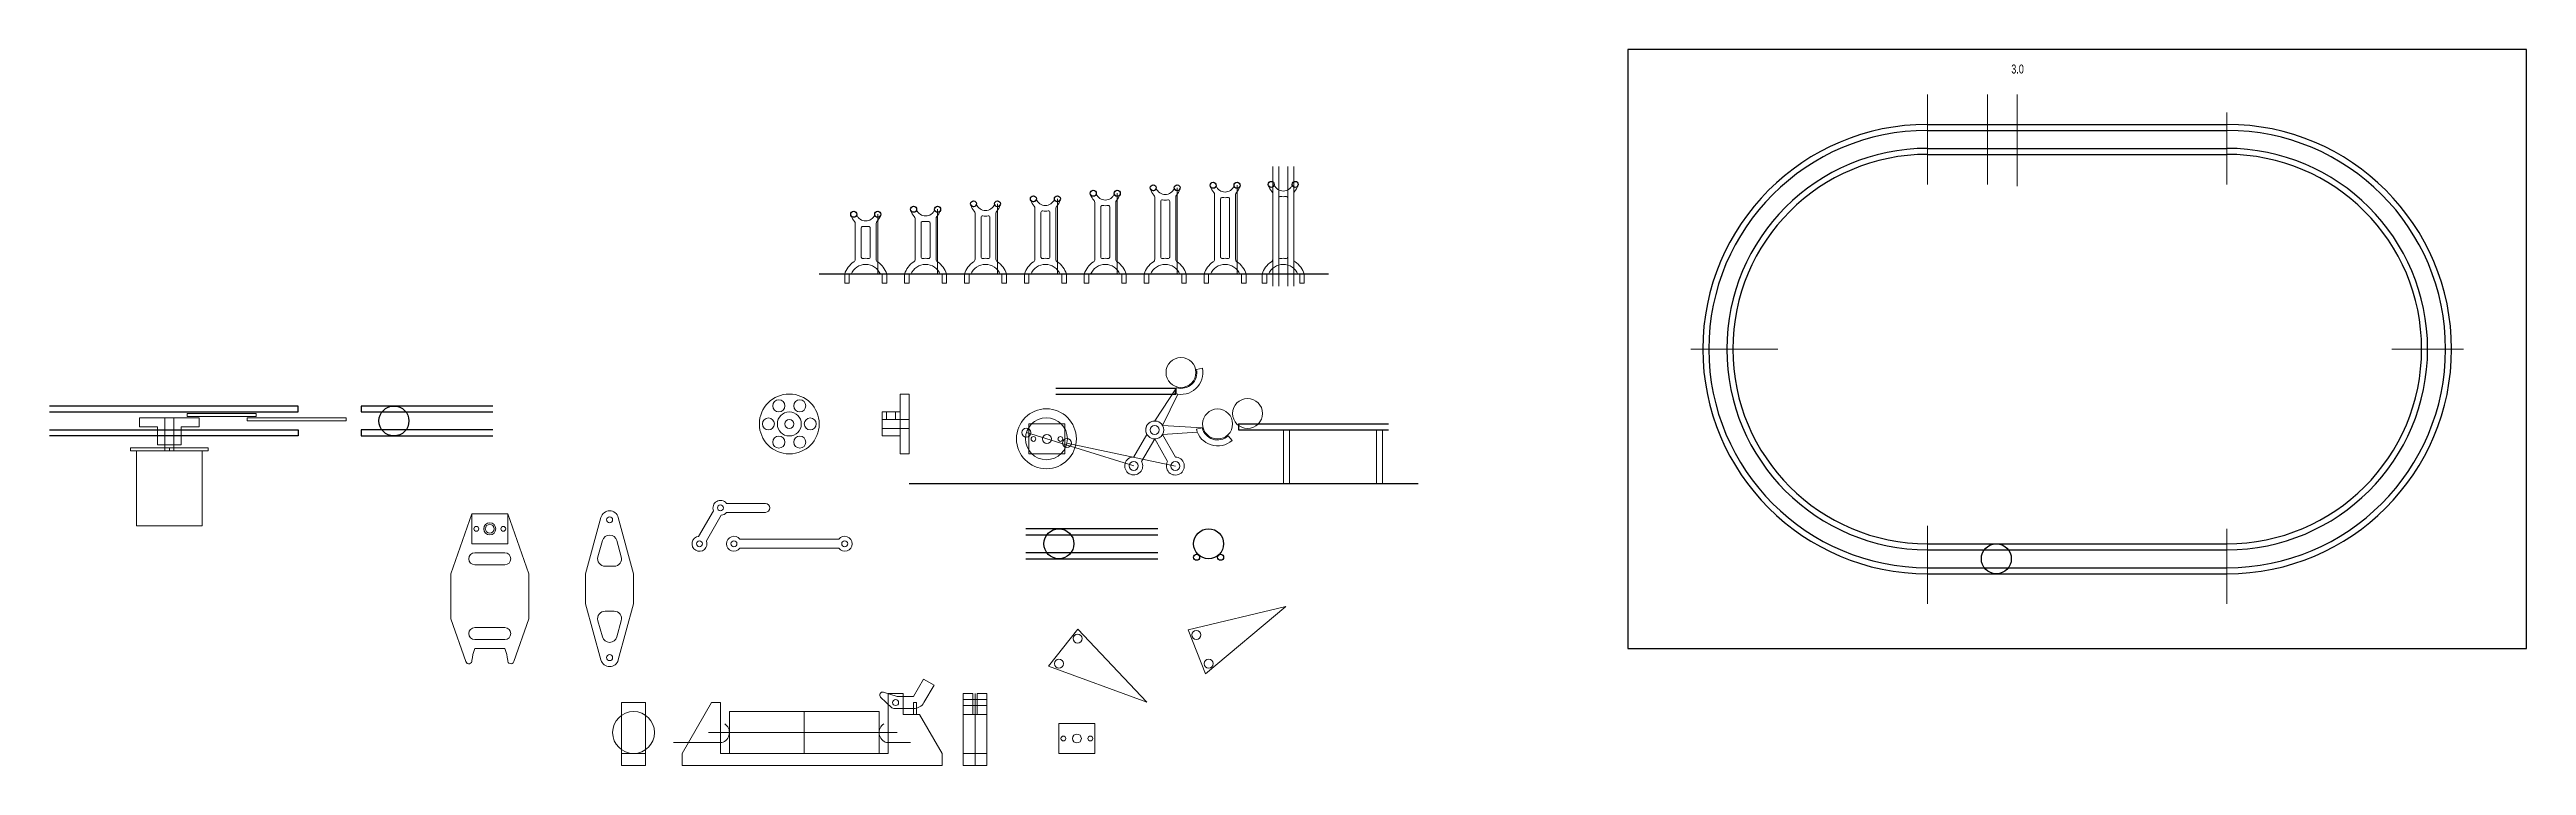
# Model space of a CAD drawing. Header units: millimetres. Extents: x -327 to 500, y -64 to 175.
import ezdxf

# ---------------------------------------------------------------- set-up
doc = ezdxf.new("R2010")
doc.units = ezdxf.units.MM
doc.layers.get('0').update_dxf_attribs({"linetype": 'CONTINUOUS', "true_color": 0x000000})
for name, color, linetype, lineweight, true_color in [('arm_down', 6, 'CONTINUOUS', 0, 0xff00ff), ('arm_up', 6, 'CONTINUOUS', 0, 0xff00ff), ('ball', 7, 'CONTINUOUS', 0, 0x000000), ('batteryholder', 7, 'CONTINUOUS', 0, 0x000000), ('dimension', 4, 'CONTINUOUS', 0, 0x00ffff), ('gear', 6, 'CONTINUOUS', 0, 0xff00ff), ('help', 6, 'CONTINUOUS', 0, 0xff00ff), ('legs', 7, 'CONTINUOUS', 0, 0x000000), ('motor', 7, 'CONTINUOUS', 0, 0x000000), ('motor mount', 7, 'CONTINUOUS', 0, 0x000000)]:
    doc.layers.add(name, color=color, linetype=linetype, lineweight=lineweight, true_color=true_color)
doc.styles.get("Standard").update_dxf_attribs({"font": 'txt', "width": 0.75})

msp = doc.modelspace()

# ---------------------------------------------------------------- linework, layer by layer
for p, q in [((500, 175), (200, 175)), ((200, 175), (200, -25)), ((500, -25), (500, 175)), ((300, 150), (400, 150)), ((300, 148), (400, 148)), ((300, 142), (400, 142)), ((300, 140), (400, 140)), ((100, 100), (-70, 100)), ((9, 62), (49, 62)), ((9, 60), (49, 60)), ((49, 62), (49, 60)), ((-244, 56), (-327, 56)), ((-327, 54), (-244, 54)), ((-244, 54), (-244, 56)), ((-179, 56), (-223, 56)), ((-223, 56), (-223, 54)), ((-223, 54), (-179, 54)), ((70, 50), (120, 50)), ((70, 50), (70, 48)), ((-327, 48), (-244, 48)), ((-244, 46), (-327, 46)), ((-244, 48), (-244, 46)), ((-179, 48), (-223, 48)), ((-223, 48), (-223, 46)), ((-223, 46), (-179, 46)), ((70, 48), (120, 48)), ((130, 30), (-40, 30)), ((43, 15), (-1, 15)), ((-1, 13), (43, 13)), ((300, 10), (400, 10)), ((43, 7), (-1, 7)), ((-1, 5), (43, 5)), ((300, 8), (400, 8)), ((300, 2), (400, 2)), ((300, 0), (400, 0)), ((200, -25), (500, -25))]:
    msp.add_line(p, q)
for centre, radius in [((-18.5, 123.5), 1), ((-10.5, 123.5), 1), ((1.5, 125.17), 1), ((9.5, 125.17), 1), ((21.5, 127), 1), ((29.5, 127), 1), ((41.5, 128.84), 1), ((49.5, 128.84), 1), ((61.5, 129.67), 1), ((69.5, 129.67), 1), ((80.9, 130), 1), ((88.9, 130), 1), ((-58.5, 120), 1), ((-50.5, 120), 1), ((-38.5, 121.67), 1), ((-30.5, 121.67), 1), ((-212, 51), 5), ((10, 10), 5), ((60, 10), 5), ((323, 5), 5), ((56, 5.5), 1), ((64, 5.5), 1)]:
    msp.add_circle(centre, radius)
for centre, radius, start, end in [((300, 75), 75, 90, 270), ((400, 75), 75, 270, 90), ((300, 75), 73, 90, 270), ((300, 75), 67, 90, 270), ((400, 75), 73, 270, 90), ((400, 75), 67, 270, 90), ((300, 75), 65, 90, 270), ((400, 75), 65, 270, 90)]:
    msp.add_arc(centre, radius, start, end)
at = {"layer": 'arm_down'}
for p, q in [((55.98, 68.22), (57.94, 68.61)), ((42, 51), (49.31, 62.08)), ((44.6, 49.5), (49.69, 59.95)), ((49.31, 62.08), (48.76, 60.15)), ((39.4, 46.51), (35.01, 39)), ((41.99, 45), (37.6, 37.49)), ((41.99, 45), (46.3, 37.45)), ((44.59, 46.49), (48.91, 38.94)), ((44.6, 49.5), (57.84, 48.71)), ((44.6, 46.5), (56.19, 47.32)), ((57.84, 48.71), (55.9, 48.23)), ((66.5, 46), (67.82, 44.49)), ((16.33, -18.47), (6.5, -30.85)), ((39.39, -42.82), (16.33, -18.47)), ((6.5, -30.85), (39.39, -42.82))]:
    msp.add_line(p, q, dxfattribs=at)
for centre in [(42, 48), (42, 48), (35, 36), (48.89, 35.94), (16.24, -21.63), (10, -30)]:
    msp.add_circle(centre, 1.5, dxfattribs=at)
for centre, radius, start, end in [((50.77, 67.19), 7.32, 254.03624, 11.18593), ((50.77, 67.19), 5.32, 254.03624, 11.18593), ((42, 48), 3, 30, 209.74356), ((42, 48), 3, 90, 269.74356), ((42, 48), 3, 269.74356, 330), ((42, 48), 3, 329.74356, 30), ((63, 50), 7.32, 194.03624, 311.18593), ((63, 50), 5.32, 194.03624, 311.18593), ((35, 36), 3, 89.74356, 29.74356), ((48.89, 35.94), 3, 149.74356, 89.74356)]:
    msp.add_arc(centre, radius, start, end, dxfattribs=at)
at = {"layer": 'arm_up'}
for p, q in [((85.8, -10.96), (53.18, -18.76)), ((58.99, -33.46), (85.8, -10.96)), ((53.18, -18.76), (58.99, -33.46))]:
    msp.add_line(p, q, dxfattribs=at)
for centre in [(55.87, -20.41), (60, -30)]:
    msp.add_circle(centre, 1.5, dxfattribs=at)
at = {"layer": 'ball'}
for centre in [(50.77, 67.19), (73, 53.5), (63, 50)]:
    msp.add_circle(centre, 5, dxfattribs=at)
at = {"layer": 'batteryholder'}
for p, q in [((-49.51, -41.23), (-45.79, -44.73)), ((-48.53, -39.55), (-43.96, -41)), ((-42, -40), (-47, -40)), ((-47, -40), (-47, -60)), ((-43.96, -41), (-38.5, -41)), ((-42, -47), (-42, -40)), ((-38.5, -41), (-35.15, -35.2)), ((-35.15, -35.2), (-31.69, -37.2)), ((-31.69, -37.2), (-35.04, -43)), ((-22, -40), (-22, -64)), ((-22, -40), (-18.75, -40)), ((-18.75, -40), (-18.75, -47)), ((-17.25, -47), (-17.25, -40)), ((-17.25, -40), (-14, -40)), ((-14, -64), (-14, -40)), ((-136, -43), (-128, -43)), ((-136, -43), (-136, -64)), ((-128, -64), (-128, -43)), ((-115.81, -60), (-106, -43)), ((-103, -43), (-106, -43)), ((-103, -60), (-103, -43)), ((-44.5, -45), (-45.1, -45)), ((-38.5, -45), (-44.5, -45)), ((-42, -47), (-36.5, -47)), ((-37.5, -43), (-38.5, -43)), ((-38.5, -43), (-38.5, -47)), ((-37.5, -43), (-37.5, -47)), ((-28.99, -60), (-36.5, -47)), ((-22, -42), (-14, -42)), ((-22, -44), (-14, -44)), ((-22, -47), (-14, -47)), ((-18.75, -47), (-17.25, -47)), ((-113.71, -56.35), (-118.71, -56.35)), ((-103, -56.35), (-113.71, -56.35)), ((-136, -60), (-128, -60)), ((-136, -64), (-128, -64)), ((-115.81, -60), (-115.81, -64)), ((-115.81, -64), (-28.99, -64)), ((-103, -60), (-47, -60)), ((-28.99, -60), (-28.99, -64)), ((-22, -60), (-14, -60)), ((-22, -64), (-14, -64))]:
    msp.add_line(p, q, dxfattribs=at)
msp.add_circle((-44.5, -43), 1, dxfattribs=at)
for centre, radius, start, end in [((-48.83, -40.5), 1, 72.33712, 226.79241), ((-45.1, -44), 1, 226.79241, 270), ((-38.5, -41), 4, 270, 330)]:
    msp.add_arc(centre, radius, start, end, dxfattribs=at)
at = {"layer": 'dimension'}
for p, q in [((-75, -60), (-75, -46)), ((-80, -60), (-70, -60))]:
    msp.add_line(p, q, dxfattribs=at)
at = {"layer": 'gear'}
for p, q in [((-40, 60), (-43, 60)), ((-43, 60), (-43, 40)), ((-40, 40), (-40, 60)), ((-43, 54), (-49, 54)), ((-49, 54), (-49, 46)), ((-49, 51.5), (-40, 51.5)), ((-47.5, 54), (-47.5, 51.5)), ((-47.5, 51.5), (-44.5, 51.5)), ((-44.5, 51.5), (-44.5, 54)), ((-40, 48.5), (-49, 48.5)), ((-49, 46), (-43, 46)), ((35, 36), (-0.85, 47.13)), ((48.89, 35.94), (12.68, 43.61)), ((-43, 40), (-40, 40)), ((-110.29, 12.48), (-105.3, 21.03)), ((-102.71, 19.52), (-107.7, 10.97)), ((-101, 23.5), (-88, 23.5)), ((-101, 20.5), (-88, 20.5)), ((-96.5, 11.5), (-63.5, 11.5)), ((-63.5, 8.5), (-96.5, 8.5))]:
    msp.add_line(p, q, dxfattribs=at)
for centre, radius in [((-80, 50), 10), ((-83.5, 56.06), 2), ((-76.5, 56.06), 2), ((-87, 50), 2), ((-80, 50), 4), ((-80, 50), 1.5), ((-73, 50), 2), ((5.83, 45.06), 10), ((5.83, 45.06), 7), ((-83.5, 43.94), 2), ((-76.5, 43.94), 2), ((-0.85, 47.13), 1.5), ((12.68, 43.61), 1.5), ((-103, 22), 1), ((-110, 10), 1), ((-98.5, 10), 1), ((-61.5, 10), 1)]:
    msp.add_circle(centre, radius, dxfattribs=at)
for centre, radius, start, end in [((-103, 22), 2.5, 36.8699, 202.87367), ((-103, 22), 2.5, 276.61346, 323.1301), ((-88, 22), 1.5, 270, 90), ((-110, 10), 2.5, 96.61346, 22.87367), ((-98.5, 10), 2.5, 36.8699, 323.1301), ((-61.5, 10), 2.5, 216.8699, 143.1301)]:
    msp.add_arc(centre, radius, start, end, dxfattribs=at)
at = {"layer": 'help'}
for p, q in [((300, 160), (300, 130)), ((320, 160), (320, 130)), ((330, 160), (330, 129.38)), ((400, 154), (400, 130)), ((81.4, 96), (81.4, 136)), ((83.4, 96), (83.4, 136)), ((86.4, 96), (86.4, 136)), ((88.4, 96), (88.4, 136)), ((9.5, 125.17), (9.5, 100)), ((29.5, 127), (29.5, 100)), ((49.5, 128.84), (49.5, 100)), ((69.5, 129.67), (69.5, 100)), ((-50.5, 120), (-50.5, 100)), ((-30.5, 121.67), (-30.5, 100)), ((-10.5, 123.5), (-10.5, 100)), ((250, 75), (221, 75)), ((455, 75), (479, 75)), ((-297, 52), (-277, 52)), ((-297, 49), (-297, 52)), ((-288.5, 41), (-288.5, 52)), ((-285.5, 52), (-285.5, 41)), ((-281, 52.5), (-281, 53.5)), ((-258, 53.5), (-281, 53.5)), ((-281, 52.5), (-258, 52.5)), ((-277, 49), (-277, 52)), ((-261, 52), (-228, 52)), ((-261, 51), (-261, 52)), ((-228, 51), (-261, 51)), ((-258, 52.5), (-258, 53.5)), ((-228, 52), (-228, 51)), ((-300, 42), (-274, 42)), ((-300, 41), (-300, 42)), ((-291, 49), (-297, 49)), ((-291, 43), (-291, 49)), ((-291, 43), (-283, 43)), ((-287, 42), (-287, 41)), ((-283, 43), (-283, 49)), ((-283, 49), (-277, 49)), ((-274, 42), (-274, 41)), ((-274, 41), (-300, 41)), ((-298, 41), (-298, 16)), ((-276, 41), (-276, 16)), ((-276, 16), (-298, 16)), ((300, -10), (300, 15.94)), ((400, 15), (400, -10)), ((-18, -40), (-18, -64)), ((-50, -46), (-100, -46)), ((-100, -46), (-100, -60)), ((-50, -60), (-50, -46)), ((-102.5, -56.35), (-110.5, -56.35)), ((-107, -53), (-44, -53)), ((-47.5, -56.35), (-39.5, -56.35)), ((-100, -60), (-50, -60))]:
    msp.add_line(p, q, dxfattribs=at)
msp.add_circle((-132, -53), 7, dxfattribs=at)
for centre, start, end in [((-103.5, -53), 286.17597, 56.30993), ((-46.5, -53), 123.69007, 253.82403)]:
    msp.add_arc(centre, 3.5, start, end, dxfattribs=at)
at = {"layer": 'legs'}
for p, q in [((42, 125.73), (42, 107)), ((44, 124.31), (44, 107)), ((47, 124.31), (47, 107)), ((49, 125.73), (49, 107)), ((62, 126.56), (62, 107)), ((64, 107), (64, 125.14)), ((67, 125.14), (67, 107)), ((69, 107), (69, 126.56)), ((81.4, 126.89), (81.4, 104.97)), ((83.4, 105.73), (83.4, 125.47)), ((86.4, 125.47), (86.4, 105.73)), ((88.4, 104.97), (88.4, 126.89)), ((-58, 116.89), (-58, 107)), ((-51, 116.89), (-51, 107)), ((-38, 118.56), (-38, 107)), ((-36, 117.14), (-36, 107)), ((-33, 117.14), (-33, 107)), ((-31, 118.56), (-31, 107)), ((-18, 120.39), (-18, 107)), ((-16, 118.97), (-16, 107)), ((-13, 118.97), (-13, 107)), ((-11, 120.39), (-11, 107)), ((2, 122.06), (2, 107)), ((4, 120.64), (4, 107)), ((7, 120.64), (7, 107)), ((9, 122.06), (9, 107)), ((22, 123.89), (22, 107)), ((24, 122.47), (24, 107)), ((27, 122.47), (27, 107)), ((29, 123.89), (29, 107)), ((-56, 115.47), (-56, 107)), ((-53, 115.47), (-53, 107)), ((-61.51, 100), (-61.51, 97)), ((-60, 97), (-60, 100)), ((-60, 100), (-59.4, 100)), ((-58, 104.97), (-58, 107)), ((-56, 105.73), (-56, 107)), ((-53, 105.73), (-53, 107)), ((-51, 104.97), (-51, 107)), ((-49, 100), (-49.6, 100)), ((-49, 97), (-49, 100)), ((-47.49, 100), (-47.49, 97)), ((-41.51, 100), (-41.51, 97)), ((-40, 97), (-40, 100)), ((-40, 100), (-39.4, 100)), ((-38, 104.97), (-38, 107)), ((-36, 105.73), (-36, 107)), ((-33, 105.73), (-33, 107)), ((-31, 104.97), (-31, 107)), ((-29, 100), (-29.6, 100)), ((-29, 97), (-29, 100)), ((-27.49, 100), (-27.49, 97)), ((-21.51, 100), (-21.51, 97)), ((-20, 97), (-20, 100)), ((-20, 100), (-19.4, 100)), ((-18, 104.97), (-18, 107)), ((-16, 105.73), (-16, 107)), ((-13, 105.73), (-13, 107)), ((-11, 104.97), (-11, 107)), ((-9, 100), (-9.6, 100)), ((-9, 97), (-9, 100)), ((-7.49, 100), (-7.49, 97)), ((-1.51, 100), (-1.51, 97)), ((0, 97), (0, 100)), ((0, 100), (0.6, 100)), ((2, 104.97), (2, 107)), ((4, 105.73), (4, 107)), ((7, 105.73), (7, 107)), ((9, 104.97), (9, 107)), ((11, 100), (10.4, 100)), ((11, 97), (11, 100)), ((12.51, 100), (12.51, 97)), ((18.49, 100), (18.49, 97)), ((20, 97), (20, 100)), ((20, 100), (20.6, 100)), ((22, 104.97), (22, 107)), ((24, 105.73), (24, 107)), ((27, 105.73), (27, 107)), ((29, 104.97), (29, 107)), ((31, 100), (30.4, 100)), ((31, 97), (31, 100)), ((32.51, 100), (32.51, 97)), ((38.49, 100), (38.49, 97)), ((40, 97), (40, 100)), ((40, 100), (40.6, 100)), ((42, 104.97), (42, 107)), ((44, 105.73), (44, 107)), ((47, 105.73), (47, 107)), ((49, 104.97), (49, 107)), ((51, 100), (50.4, 100)), ((51, 97), (51, 100)), ((52.51, 100), (52.51, 97)), ((58.49, 100), (58.49, 97)), ((60, 97), (60, 100)), ((60, 100), (60.6, 100)), ((62, 104.97), (62, 107)), ((64, 105.73), (64, 107)), ((67, 105.73), (67, 107)), ((69, 104.97), (69, 107)), ((71, 100), (70.4, 100)), ((71, 97), (71, 100)), ((72.51, 100), (72.51, 97)), ((77.89, 100), (77.89, 97)), ((79.4, 97), (79.4, 100)), ((79.4, 100), (80, 100)), ((90.4, 100), (89.8, 100)), ((90.4, 97), (90.4, 100)), ((91.91, 100), (91.91, 97)), ((-61.51, 97), (-60, 97)), ((-47.49, 97), (-49, 97)), ((-41.51, 97), (-40, 97)), ((-27.49, 97), (-29, 97)), ((-21.51, 97), (-20, 97)), ((-7.49, 97), (-9, 97)), ((-1.51, 97), (0, 97)), ((12.51, 97), (11, 97)), ((18.49, 97), (20, 97)), ((32.51, 97), (31, 97)), ((38.49, 97), (40, 97)), ((52.51, 97), (51, 97)), ((58.49, 97), (60, 97)), ((72.51, 97), (71, 97)), ((77.89, 97), (79.4, 97)), ((91.91, 97), (90.4, 97)), ((82, 48), (80, 48)), ((85, 48), (85, 30)), ((87, 30), (87, 48)), ((116, 48), (116, 30)), ((118, 48), (118, 30)), ((80, 30), (82, 30)), ((109, 30), (111, 30))]:
    msp.add_line(p, q, dxfattribs=at)
for centre, radius, start, end in [((1.5, 125.17), 1, 208.90761, 348.69007), ((5.5, 126.17), 5.1, 196.92301, 222.42342), ((5.5, 126.17), 3.23, 201.80141, 338.19859), ((9.5, 125.17), 1, 191.30993, 331.09239), ((5.5, 126.17), 5.1, 317.57658, 343.07699), ((21.5, 127), 1, 208.90761, 348.69007), ((25.5, 128), 5.1, 196.92301, 222.42342), ((21, 123.89), 1, 0, 42.42342), ((25.5, 128), 3.23, 201.80141, 338.19859), ((29.5, 127), 1, 191.30993, 331.09239), ((30, 123.89), 1, 137.57658, 180), ((25.5, 128), 5.1, 317.57658, 343.07699), ((41.5, 128.84), 1, 208.90761, 348.69007), ((45.5, 129.84), 5.1, 196.92301, 222.42342), ((41, 125.73), 1, 0, 42.42342), ((45.5, 129.84), 3.23, 201.80141, 338.19859), ((44.5, 124.31), 0.5, 79.75864, 180), ((45.5, 129.84), 5.12, 259.75864, 280.24091), ((46.5, 124.31), 0.5, 359.99608, 100.24091), ((49.5, 128.84), 1, 191.30993, 331.09239), ((50, 125.73), 1, 137.57658, 180), ((45.5, 129.84), 5.1, 317.57658, 343.07699), ((61.5, 129.67), 1, 208.90761, 348.69007), ((65.5, 130.67), 5.1, 196.92301, 222.42342), ((61, 126.56), 1, 0, 42.42342), ((65.5, 130.67), 3.23, 201.80141, 338.19859), ((64.5, 125.14), 0.5, 79.75864, 180), ((65.5, 130.67), 5.12, 259.75864, 280.24091), ((66.5, 125.14), 0.5, 359.99608, 100.24091), ((69.5, 129.67), 1, 191.30993, 331.09239), ((70, 126.56), 1, 137.57658, 180), ((65.5, 130.67), 5.1, 317.57658, 343.07699), ((80.9, 130), 1, 208.90761, 348.69007), ((84.9, 131), 5.1, 196.92301, 222.42342), ((80.4, 126.89), 1, 0, 42.42342), ((84.9, 131), 3.23, 201.80141, 338.19859), ((83.9, 125.47), 0.5, 79.75864, 180), ((84.9, 131), 5.12, 259.75864, 280.24091), ((85.9, 125.47), 0.5, 359.99608, 100.24091), ((88.9, 130), 1, 191.30993, 331.09239), ((89.4, 126.89), 1, 137.57658, 180), ((84.9, 131), 5.1, 317.57658, 343.07699), ((-58.5, 120), 1, 208.90761, 348.69007), ((-54.5, 121), 5.1, 196.92301, 222.42342), ((-59, 116.89), 1, 0, 42.42342), ((-54.5, 121), 3.23, 201.80141, 338.19859), ((-55.5, 115.47), 0.5, 79.75864, 180), ((-54.5, 121), 5.12, 259.75864, 280.24091), ((-53.5, 115.47), 0.5, 359.99608, 100.24091), ((-50.5, 120), 1, 191.30993, 331.09239), ((-50, 116.89), 1, 137.57658, 180), ((-54.5, 121), 5.1, 317.57658, 343.07699), ((-38.5, 121.67), 1, 208.90761, 348.69007), ((-34.5, 122.67), 5.1, 196.92301, 222.42342), ((-39, 118.56), 1, 0, 42.42342), ((-34.5, 122.67), 3.23, 201.80141, 338.19859), ((-35.5, 117.14), 0.5, 79.75864, 180), ((-34.5, 122.67), 5.12, 259.75864, 280.24091), ((-33.5, 117.14), 0.5, 359.99608, 100.24091), ((-30.5, 121.67), 1, 191.30993, 331.09239), ((-30, 118.56), 1, 137.57658, 180), ((-34.5, 122.67), 5.1, 317.57658, 343.07699), ((-18.5, 123.5), 1, 208.90761, 348.69007), ((-14.5, 124.5), 5.1, 196.92301, 222.42342), ((-19, 120.39), 1, 0, 42.42342), ((-14.5, 124.5), 3.23, 201.80141, 338.19859), ((-15.5, 118.97), 0.5, 79.75864, 180), ((-14.5, 124.5), 5.12, 259.75864, 280.24091), ((-13.5, 118.97), 0.5, 359.99608, 100.24091), ((-10.5, 123.5), 1, 191.30993, 331.09239), ((-10, 120.39), 1, 137.57658, 180), ((-14.5, 124.5), 5.1, 317.57658, 343.07699), ((1, 122.06), 1, 0, 42.42342), ((4.5, 120.64), 0.5, 79.75864, 180), ((5.5, 126.17), 5.12, 259.75864, 280.24091), ((6.5, 120.64), 0.5, 359.99608, 100.24091), ((10, 122.06), 1, 137.57658, 180), ((24.5, 122.47), 0.5, 79.75864, 180), ((25.5, 128), 5.12, 259.75864, 280.24091), ((26.5, 122.47), 0.5, 359.99608, 100.24091), ((-54.5, 98), 7.29, 122.85583, 164.0546), ((-54.5, 98), 5.29, 22.20348, 157.79652), ((-59, 104.97), 1, 302.85583, 0), ((-55.5, 105.73), 0.5, 180, 277.36982), ((-54.5, 98), 7.3, 82.64052, 97.36982), ((-53.5, 105.73), 0.5, 262.64052, 359.99608), ((-50, 104.97), 1, 180, 237.14417), ((-54.5, 98), 7.29, 15.9454, 57.14417), ((-34.5, 98), 7.29, 122.85583, 164.0546), ((-34.5, 98), 5.29, 22.20348, 157.79652), ((-39, 104.97), 1, 302.85583, 0), ((-35.5, 105.73), 0.5, 180, 277.36982), ((-34.5, 98), 7.3, 82.64052, 97.36982), ((-33.5, 105.73), 0.5, 262.64052, 359.99608), ((-30, 104.97), 1, 180, 237.14417), ((-34.5, 98), 7.29, 15.9454, 57.14417), ((-14.5, 98), 7.29, 122.85583, 164.0546), ((-14.5, 98), 5.29, 22.20348, 157.79652), ((-19, 104.97), 1, 302.85583, 0), ((-15.5, 105.73), 0.5, 180, 277.36982), ((-14.5, 98), 7.3, 82.64052, 97.36982), ((-13.5, 105.73), 0.5, 262.64052, 359.99608), ((-10, 104.97), 1, 180, 237.14417), ((-14.5, 98), 7.29, 15.9454, 57.14417), ((5.5, 98), 7.29, 122.85583, 164.0546), ((5.5, 98), 5.29, 22.20348, 157.79652), ((1, 104.97), 1, 302.85583, 0), ((4.5, 105.73), 0.5, 180, 277.36982), ((5.5, 98), 7.3, 82.64052, 97.36982), ((6.5, 105.73), 0.5, 262.64052, 359.99608), ((10, 104.97), 1, 180, 237.14417), ((5.5, 98), 7.29, 15.9454, 57.14417), ((25.5, 98), 7.29, 122.85583, 164.0546), ((25.5, 98), 5.29, 22.20348, 157.79652), ((21, 104.97), 1, 302.85583, 0), ((24.5, 105.73), 0.5, 180, 277.36982), ((25.5, 98), 7.3, 82.64052, 97.36982), ((26.5, 105.73), 0.5, 262.64052, 359.99608), ((30, 104.97), 1, 180, 237.14417), ((25.5, 98), 7.29, 15.9454, 57.14417), ((45.5, 98), 7.29, 122.85583, 164.0546), ((45.5, 98), 5.29, 22.20348, 157.79652), ((41, 104.97), 1, 302.85583, 0), ((44.5, 105.73), 0.5, 180, 277.36982), ((45.5, 98), 7.3, 82.64052, 97.36982), ((46.5, 105.73), 0.5, 262.64052, 359.99608), ((50, 104.97), 1, 180, 237.14417), ((45.5, 98), 7.29, 15.9454, 57.14417), ((65.5, 98), 7.29, 122.85583, 164.0546), ((65.5, 98), 5.29, 22.20348, 157.79652), ((61, 104.97), 1, 302.85583, 0), ((64.5, 105.73), 0.5, 180, 277.36982), ((65.5, 98), 7.3, 82.64052, 97.36982), ((66.5, 105.73), 0.5, 262.64052, 359.99608), ((70, 104.97), 1, 180, 237.14417), ((65.5, 98), 7.29, 15.9454, 57.14417), ((84.9, 98), 7.29, 122.85583, 164.0546), ((84.9, 98), 5.29, 22.20348, 157.79652), ((80.4, 104.97), 1, 302.85583, 0), ((83.9, 105.73), 0.5, 180, 277.36982), ((84.9, 98), 7.3, 82.64052, 97.36982), ((85.9, 105.73), 0.5, 262.64052, 359.99608), ((89.4, 104.97), 1, 180, 237.14417), ((84.9, 98), 7.29, 15.9454, 57.14417)]:
    msp.add_arc(centre, radius, start, end, dxfattribs=at)
at = {"layer": 'motor'}
for p, q in [((12, 50), (0, 50)), ((0, 50), (0, 40)), ((12, 40), (12, 50)), ((0, 40), (12, 40)), ((-174, 20), (-186, 20)), ((-186, 20), (-186, 10)), ((-174, 10), (-174, 20)), ((-186, 10), (-174, 10)), ((22, -50), (10, -50)), ((10, -50), (10, -60)), ((22, -60), (22, -50)), ((10, -60), (22, -60))]:
    msp.add_line(p, q, dxfattribs=at)
for centre, radius in [((1.5, 45), 0.8), ((6, 45), 1.5), ((10.5, 45), 0.8), ((-184.5, 15), 0.8), ((-180, 15), 1.5), ((-175.5, 15), 0.8), ((11.5, -55), 0.8), ((16, -55), 1.5), ((20.5, -55), 0.8)]:
    msp.add_circle(centre, radius, dxfattribs=at)
at = {"layer": 'motor mount'}
for p, q in [((-193, 0), (-186, 20)), ((-186, 20), (-174, 20)), ((-174, 20), (-167, 0)), ((-142.9, 18.79), (-148, 0)), ((-137.1, 18.79), (-132, 0)), ((-142.41, 11.07), (-143.91, 5.67)), ((-137.59, 11.07), (-136.09, 5.67)), ((-193, 0), (-193, -15)), ((-185, 7), (-175, 7)), ((-185, 3), (-175, 3)), ((-167, 0), (-167, -15)), ((-148, 0), (-148, -10)), ((-138.5, 2.5), (-141.5, 2.5)), ((-132, 0), (-132, -10)), ((-187.99, -29.35), (-193, -15)), ((-172.01, -29.35), (-167, -15)), ((-142.9, -28.79), (-148, -10)), ((-142.41, -21.07), (-143.91, -15.67)), ((-141.5, -12.5), (-138.5, -12.5)), ((-137.59, -21.07), (-136.09, -15.67)), ((-137.1, -28.79), (-132, -10)), ((-175, -18), (-185, -18)), ((-175, -22), (-185, -22)), ((-175, -25), (-185, -25))]:
    msp.add_line(p, q, dxfattribs=at)
for centre, radius in [((-180, 15), 2), ((-140, 18), 1), ((-140, -28), 1)]:
    msp.add_circle(centre, radius, dxfattribs=at)
for centre, radius, start, end in [((-140, 18), 3, 15.20214, 164.79786), ((-140, 10.4), 2.5, 15.52411, 164.47589), ((-185, 5), 2, 90, 270), ((-175, 5), 2, 270, 90), ((-141.5, 5), 2.5, 164.47589, 270), ((-138.5, 5), 2.5, 270, 15.52411), ((-141.5, -15), 2.5, 90, 195.52411), ((-138.5, -15), 2.5, 344.47589, 90), ((-185, -20), 2, 90, 270), ((-175, -20), 2, 270, 90), ((-140, -20.4), 2.5, 195.52411, 344.47589), ((-187, -29), 1.05, 199.24572, 5.03191), ((-173, -30.05), 13, 157.17702, 174.96153), ((-187, -30.05), 13.02, 5.03847, 22.82298), ((-173, -29), 1.05, 171.07971, 340.75428), ((-140, -28), 3, 195.20214, 344.79786)]:
    msp.add_arc(centre, radius, start, end, dxfattribs=at)

# ---------------------------------------------------------------- texts
at = {"layer": 'help', "insert": (328, 170), "char_height": 3, "width": 100, "attachment_point": 1}
msp.add_mtext('3.0', dxfattribs=at)

doc.saveas('drawing.dxf')
